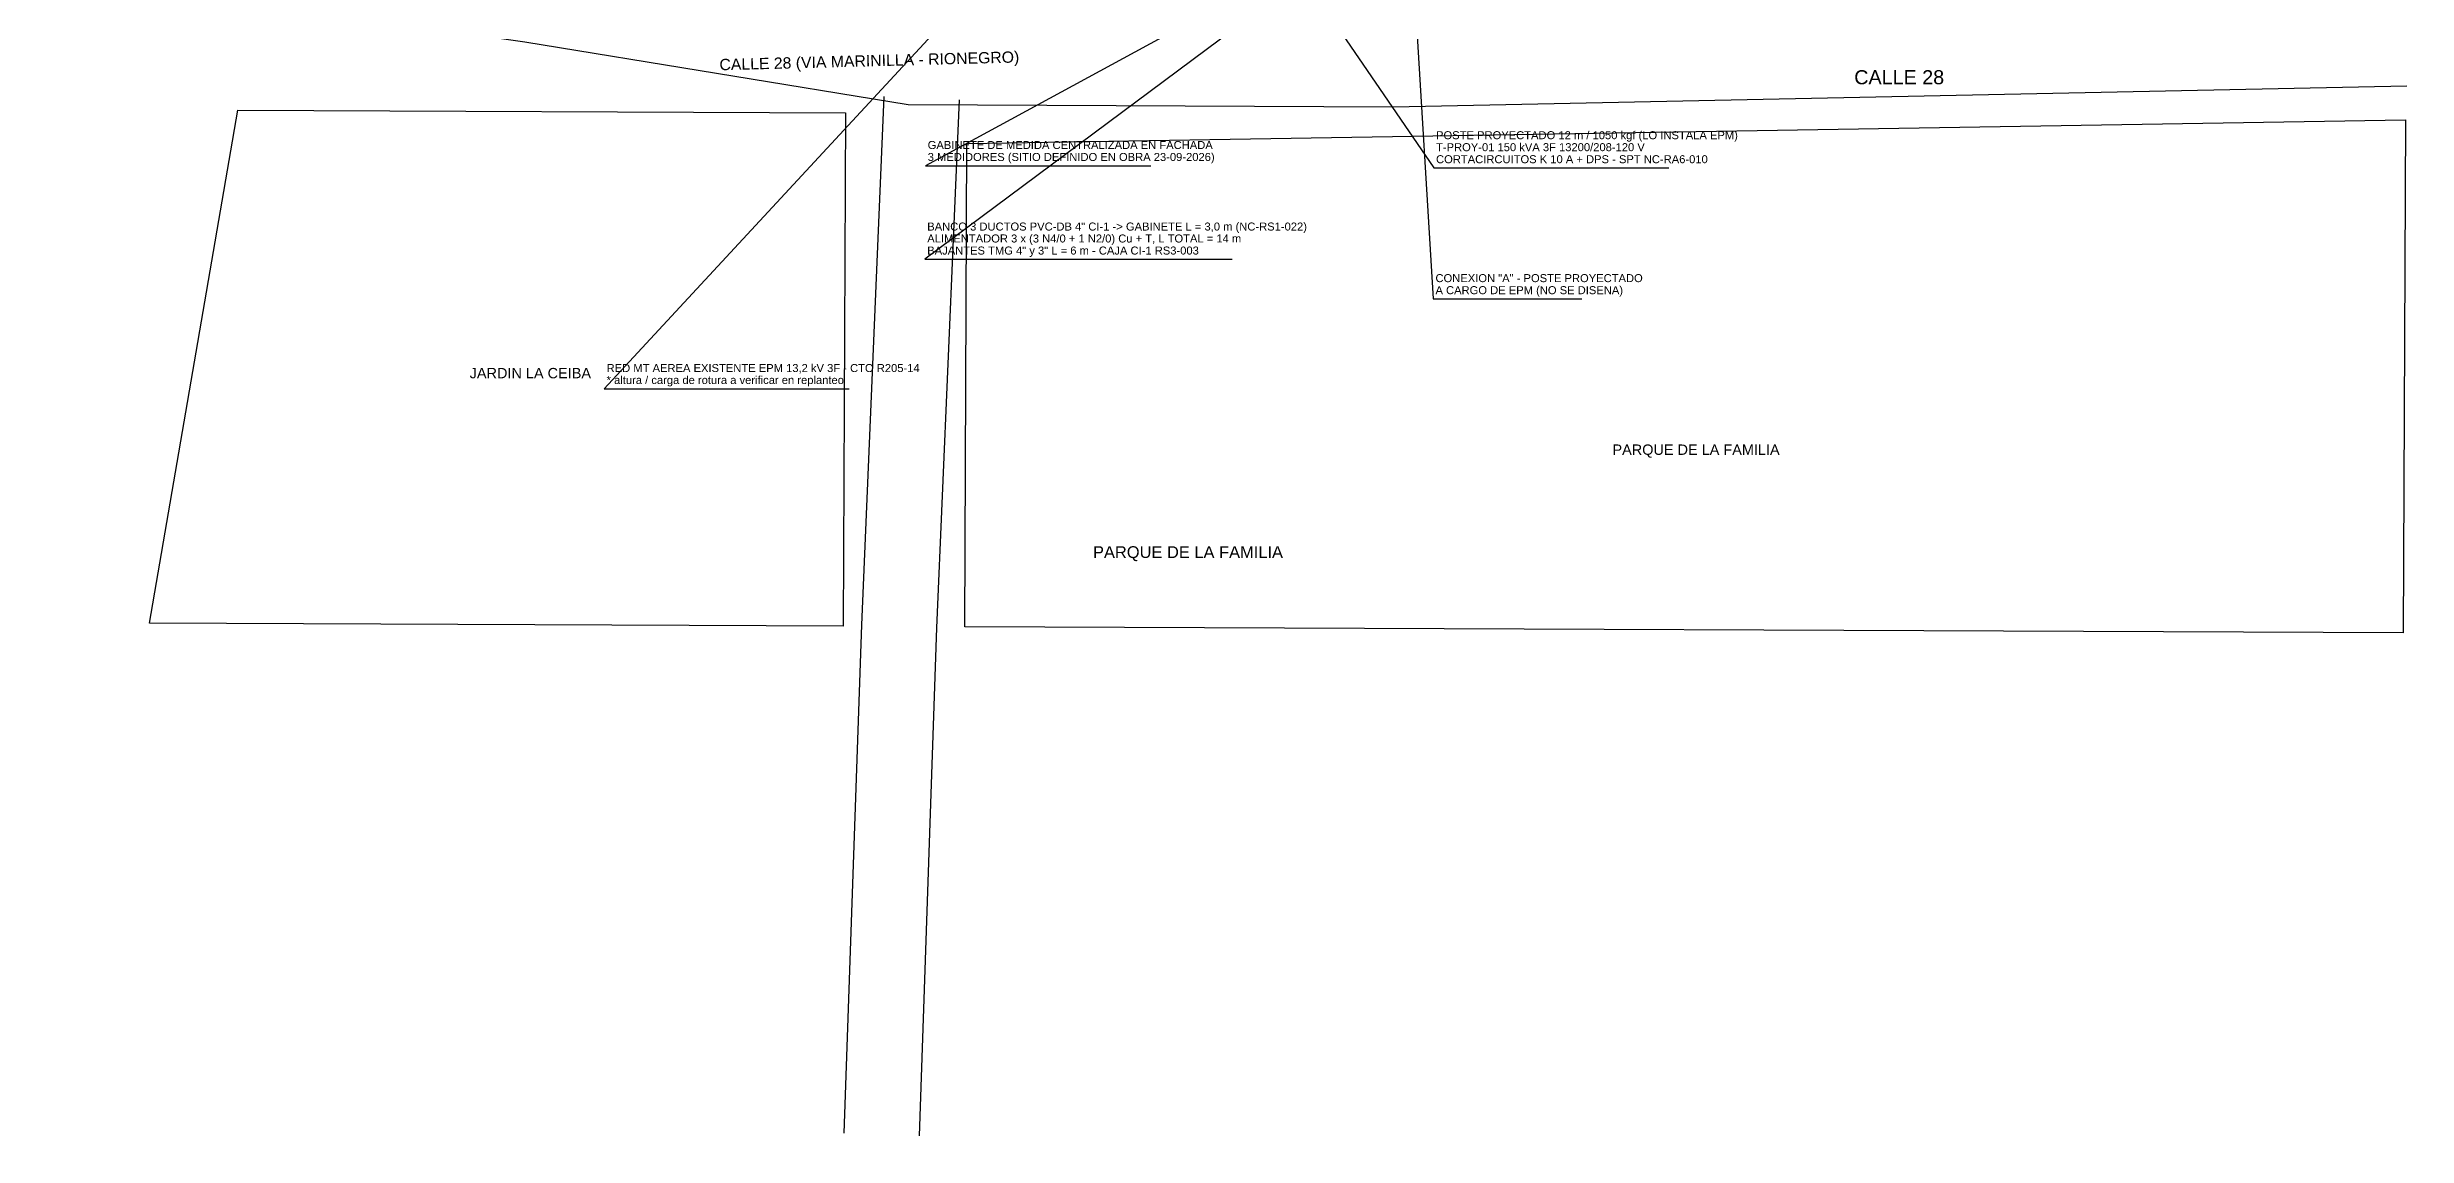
# Model space of a CAD drawing. Header units: metres. Extents: x 4740982 to 4741382, y 2240570 to 2240863.
# Drawn here: x 4741130.5 to 4741381.1, y 2240570.3 to 2240685.9 of the extents above; entities that cross this region are included whole.
import ezdxf
from ezdxf.enums import TextEntityAlignment as Align

# ---------------------------------------------------------------- set-up
doc = ezdxf.new("R2010")
doc.units = ezdxf.units.M
for name, color, linetype in [('COTAS', 7, 'CONTINUOUS'), ('ELEC_TXT', 7, 'CONTINUOUS'), ('URB_TXT', 8, 'CONTINUOUS'), ('URB_VERDE', 3, 'CONTINUOUS'), ('URB_VIAS', 8, 'CONTINUOUS')]:
    doc.layers.add(name, color=color, linetype=linetype)
doc.styles.add('ARIAL', font='arial.ttf')

msp = doc.modelspace()

# ---------------------------------------------------------------- linework, layer by layer
at = {"layer": 'COTAS'}
for p, q in [((4741265.35, 2240694.4), (4741223.71, 2240663.37)), ((4741265.36, 2240695.9), (4741223.76, 2240673.31)), ((4741265.04, 2240691.71), (4741277.76, 2240673.07)), ((4741275.7, 2240691.84), (4741277.7, 2240659.16)), ((4741228.05, 2240691.1), (4741189.65, 2240649.62)), ((4741223.76, 2240673.31), (4741247.73, 2240673.31)), ((4741277.76, 2240673.07), (4741302.75, 2240673.07)), ((4741223.71, 2240663.37), (4741256.35, 2240663.37)), ((4741277.7, 2240659.16), (4741293.51, 2240659.16)), ((4741189.65, 2240649.62), (4741215.66, 2240649.62))]:
    msp.add_line(p, q, dxfattribs=at)
at = {"layer": 'URB_VERDE'}
for points in [[(4741150.71, 2240679.21), (4741215.28, 2240678.92), (4741215.04, 2240624.41), (4741141.33, 2240624.73)], [(4741228.18, 2240675.66), (4741380.99, 2240678.2), (4741380.75, 2240623.68), (4741227.95, 2240624.35)]]:
    msp.add_lwpolyline(points, close=True, dxfattribs=at)
at = {"layer": 'URB_VIAS'}
for points in [[(4740982.49, 2240720.44), (4741017.15, 2240716.59), (4741084.22, 2240702.95), (4741135.43, 2240693.08), (4741181.21, 2240686.46), (4741221.92, 2240679.82), (4741273.47, 2240679.58), (4741381.13, 2240681.78)], [(4741219.36, 2240680.66), (4741216.96, 2240624.54), (4741215.11, 2240570.54)], [(4741227.35, 2240680.32), (4741224.95, 2240624.23), (4741223.1, 2240570.27)]]:
    msp.add_lwpolyline(points, dxfattribs=at)

# ---------------------------------------------------------------- texts
at = {"layer": 'ELEC_TXT', "style": 'ARIAL'}
for s, p in [('POSTE PROYECTADO 12 m / 1050 kgf (LO INSTALA EPM)', (4741278.01, 2240675.87)), ('3 MEDIDORES (SITIO DEFINIDO EN OBRA 23-09-2026)', (4741224.01, 2240673.56)), ('GABINETE DE MEDIDA CENTRALIZADA EN FACHADA', (4741224.01, 2240674.83)), ('T-PROY-01 150 kVA 3F 13200/208-120 V', (4741278.01, 2240674.6)), ('CORTACIRCUITOS K 10 A + DPS - SPT NC-RA6-010', (4741278.01, 2240673.32)), ('BANCO 3 DUCTOS PVC-DB 4" CI-1 -> GABINETE L = 3,0 m (NC-RS1-022)', (4741223.96, 2240666.17)), ('ALIMENTADOR 3 x (3 N4/0 + 1 N2/0) Cu + T, L TOTAL = 14 m', (4741223.96, 2240664.9)), ('BAJANTES TMG 4" y 3" L = 6 m - CAJA CI-1 RS3-003', (4741223.96, 2240663.62)), ('CONEXION "A" - POSTE PROYECTADO', (4741277.95, 2240660.69)), ('A CARGO DE EPM (NO SE DISENA)', (4741277.95, 2240659.41)), ('RED MT AEREA EXISTENTE EPM 13,2 kV 3F - CTO R205-14', (4741189.9, 2240651.14)), ('* altura / carga de rotura a verificar en replanteo', (4741189.9, 2240649.87))]:
    msp.add_text(s, height=0.85, dxfattribs=at).set_placement(p, align=Align.BOTTOM_LEFT)
at = {"layer": 'URB_TXT', "style": 'ARIAL'}
msp.add_text('CALLE 28 (VIA MARINILLA - RIONEGRO)', height=1.2, rotation=1.5, dxfattribs=at).set_placement((4741217.81, 2240684.46), align=Align.MIDDLE_CENTER)
for s, height, p in [('CALLE 28', 1.5, (4741327.21, 2240682.71)), ('JARDIN LA CEIBA', 1.1, (4741181.8, 2240651.28)), ('PARQUE DE LA FAMILIA', 1.1, (4741305.63, 2240643.15)), ('PARQUE DE LA FAMILIA', 1.25, (4741251.66, 2240632.27))]:
    msp.add_text(s, height=height, dxfattribs=at).set_placement(p, align=Align.MIDDLE_CENTER)

doc.saveas('drawing.dxf')
